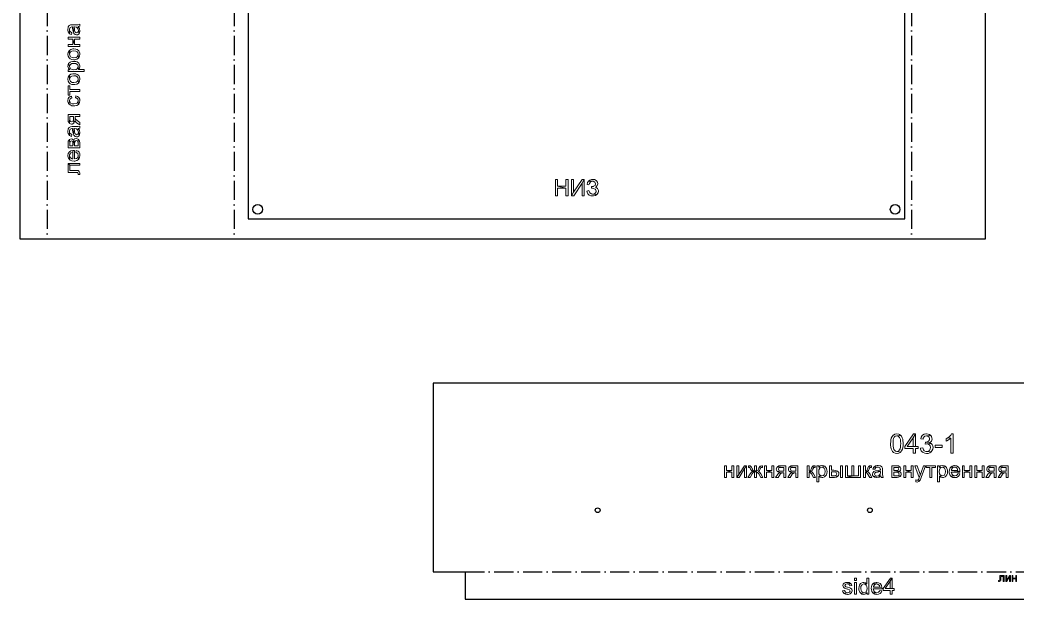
# Model space of a CAD drawing. Header units: millimetres. Extents: x -999 to 572, y 445 to 1201.
# Drawn here: x -999 to -376, y 445 to 807 of the extents above; entities that cross this region are included whole.
import ezdxf

# ---------------------------------------------------------------- set-up
doc = ezdxf.new("R2010")
doc.units = ezdxf.units.MM
doc.header["$MEASUREMENT"] = 0
doc.linetypes.add('ACAD_ISO10W100', pattern=[18, 12, -3, 0, -3])
doc.layers.add('Drawing', color=30, linetype='Continuous')

# ---------------------------------------------------------------- blocks, each defined once
blk = doc.blocks.new('Insert2')
at = {"color": 0}
for p, q in [((861.78, -17.64), (743.78, -17.64)), ((743.78, -17.64), (743.78, -37.64)), ((861.78, -441.64), (861.78, -17.64)), ((743.78, -37.64), (726.78, -37.64)), ((726.78, -37.64), (726.78, -541.64)), ((911.78, -441.64), (861.78, -441.64)), ((911.78, -561.64), (911.78, -441.64)), ((726.78, -541.64), (743.78, -541.64)), ((743.78, -541.64), (743.78, -561.64)), ((743.78, -561.64), (911.78, -561.64))]:
    blk.add_line(p, q, dxfattribs=at)

msp = doc.modelspace()

# ---------------------------------------------------------------- linework, layer by layer
at = {"color": 0}
msp.add_lwpolyline([(-396, 996), (-999, 996), (-999, 670), (-396, 670)], close=True, dxfattribs=at)
for centre, radius in [((-850.5, 688.5), 3), ((-452.5, 688.5), 3), ((-638.25, 500.5), 1.5), ((-638.25, 500.5), 1.5), ((-468.25, 500.5), 1.5), ((-468.25, 500.5), 1.5)]:
    msp.add_circle(centre, radius)
at = {"layer": 'Drawing', "linetype": 'ACAD_ISO10W100'}
for p, q in [((-982, 996), (-982, 670)), ((-865.25, 996), (-865.25, 670)), ((-442.25, 996), (-442.25, 670)), ((-721, 462), (-217, 462))]:
    msp.add_line(p, q, dxfattribs=at)
at = {"layer": 'Drawing'}
msp.add_lwpolyline([(-856.5, 682.5), (-446.5, 682.5), (-446.5, 982.5), (-856.5, 982.5)], close=True, dxfattribs=at)
at = {"layer": 'Drawing', "color": 30, "lineweight": 0}
for points in [[(-969.07, 800.97), (-969.07, 800.52), (-968.85, 799.34), (-968.77, 799.26), (-968.1, 798.23), (-968.03, 800.82), (-968.03, 801.12), (-967.66, 802.23), (-966.62, 802.53), (-966.25, 802.53), (-966.1, 801.78), (-965.88, 800.38), (-965.66, 799.26), (-965.29, 802.53), (-964.84, 802.53), (-964.84, 802.53), (-963.66, 802.38), (-962.77, 801.56), (-962.77, 801.49), (-962.55, 802.67), (-961.66, 802.9), (-961.66, 804.16), (-962.55, 803.86), (-963.14, 803.79), (-964.7, 803.79), (-966.33, 803.79), (-967.51, 803.71), (-968.33, 803.34), (-968.85, 802.45), (-968.92, 802.23)], [(-968.1, 798.23), (-968.03, 798.15), (-966.84, 797.71), (-966.7, 798.89), (-966.7, 798.89), (-967.73, 799.56), (-967.81, 799.56), (-968.03, 800.82)], [(-965.66, 799.26), (-965.29, 798.38), (-964.55, 797.71), (-963.58, 797.49), (-963.14, 797.56), (-962.1, 798.15), (-962.47, 800.3), (-962.77, 799.19), (-963.58, 798.82), (-964.18, 798.97), (-964.62, 799.49), (-964.84, 800.52), (-964.99, 801.49), (-965.29, 802.53)], [(-962.77, 801.49), (-962.47, 800.3), (-962.1, 798.15), (-961.73, 798.67), (-961.51, 800.01), (-961.51, 800.15), (-961.73, 801.34), (-961.88, 801.56), (-962.55, 802.67)], [(-968.92, 796.08), (-968.92, 794.82), (-965.88, 794.82), (-965.88, 791.41), (-964.92, 794.82), (-961.66, 794.82), (-961.66, 796.08)], [(-968.92, 791.41), (-968.92, 790.22), (-961.66, 790.22), (-961.66, 791.41), (-964.92, 791.41), (-964.92, 794.82), (-965.88, 791.41)], [(-969.07, 785.41), (-969.07, 785.33), (-968.85, 784.15), (-968.25, 783.11), (-967.73, 782.59), (-966.62, 782.15), (-965.29, 782), (-964.62, 782), (-963.44, 782.29), (-962.47, 782.89), (-962.55, 785.41), (-962.62, 784.81), (-963.21, 783.85), (-963.95, 783.41), (-965.29, 783.26), (-966.4, 783.33), (-967.36, 783.85), (-967.73, 784.22), (-968.03, 785.41), (-968.1, 787.78), (-968.25, 787.63), (-968.85, 786.59)], [(-968.1, 787.78), (-968.03, 785.41), (-968.03, 785.85), (-967.36, 786.89), (-966.62, 787.33), (-965.36, 787.48), (-964.18, 787.41), (-963.21, 786.89), (-962.84, 786.52), (-962.55, 785.41), (-962.47, 782.89), (-962.32, 783.11), (-961.73, 784.15), (-961.51, 785.41), (-961.58, 786), (-961.95, 787.11), (-962.25, 787.56), (-963.21, 788.37), (-964.03, 788.67), (-965.36, 788.74), (-965.96, 788.74), (-967.14, 788.44)], [(-969.07, 777.85), (-969.07, 777.85), (-968.77, 776.66), (-967.96, 775.77), (-967.73, 776.66), (-968.1, 777.77), (-968.62, 779.55), (-968.85, 779.11)], [(-968.62, 779.55), (-968.1, 777.77), (-968.1, 778.14), (-967.44, 779.11), (-966.7, 779.55), (-965.36, 779.7), (-964.18, 779.55), (-963.21, 779.11), (-962.92, 778.81), (-962.55, 777.7), (-962.4, 775.92), (-961.8, 776.66), (-961.51, 777.77), (-961.58, 778.22), (-961.95, 779.4), (-962.32, 779.85), (-963.36, 780.59), (-964.1, 780.81), (-965.36, 780.96), (-966.1, 780.89), (-967.29, 780.59), (-967.73, 780.37)], [(-969.07, 769.84), (-969.07, 769.84), (-968.85, 768.58), (-968.25, 767.55), (-967.73, 767.03), (-966.62, 766.58), (-965.29, 766.43), (-964.62, 766.51), (-963.44, 766.8), (-962.47, 767.4), (-962.55, 769.84), (-962.62, 769.32), (-963.21, 768.29), (-963.95, 767.92), (-965.29, 767.69), (-966.4, 767.84), (-967.36, 768.29), (-967.73, 768.73), (-968.03, 769.84), (-968.1, 772.29), (-968.25, 772.07), (-968.85, 771.1)], [(-968.92, 775.77), (-968.92, 774.66), (-958.91, 774.66), (-958.91, 775.92), (-962.4, 775.92), (-962.55, 777.7), (-962.55, 777.33), (-963.21, 776.36), (-963.88, 775.92), (-965.29, 775.77), (-966.4, 775.92), (-967.36, 776.36), (-967.73, 776.66), (-967.96, 775.77)], [(-968.1, 772.29), (-968.03, 769.84), (-968.03, 770.36), (-967.36, 771.32), (-966.62, 771.77), (-965.36, 771.99), (-964.18, 771.84), (-963.21, 771.32), (-962.84, 770.95), (-962.55, 769.84), (-962.47, 767.4), (-962.32, 767.55), (-961.73, 768.58), (-961.51, 769.84), (-961.58, 770.44), (-961.95, 771.62), (-962.25, 772.07), (-963.21, 772.81), (-964.03, 773.1), (-965.36, 773.25), (-965.96, 773.18), (-967.14, 772.88)], [(-968.92, 765.69), (-968.92, 759.84), (-967.88, 759.84), (-967.88, 762.14), (-961.66, 762.14), (-961.66, 763.39), (-967.88, 763.39), (-967.88, 765.69)], [(-969.07, 756.43), (-969.07, 755.84), (-968.62, 754.72), (-968.33, 754.28), (-968.1, 756.5), (-967.73, 757.54), (-967.66, 757.54), (-966.62, 758.13), (-966.77, 759.32), (-967.59, 759.1), (-968.47, 758.36), (-968.85, 757.69)], [(-968.33, 754.28), (-967.29, 753.54), (-966.55, 753.24), (-965.29, 753.17), (-964.62, 753.17), (-963.44, 753.46), (-962.47, 754.06), (-962.55, 756.43), (-962.55, 755.98), (-963.21, 754.95), (-963.95, 754.58), (-965.29, 754.43), (-966.47, 754.5), (-967.44, 754.95), (-967.73, 755.32), (-968.1, 756.5)], [(-964.32, 758.21), (-963.95, 758.21), (-962.99, 757.61), (-962.92, 757.54), (-962.55, 756.43), (-962.47, 754.06), (-962.32, 754.21), (-961.73, 755.17), (-961.51, 756.43), (-961.66, 757.39), (-962.25, 758.43), (-962.99, 759.02), (-964.18, 759.47)], [(-968.92, 747.76), (-968.92, 744.42), (-968.85, 743.46), (-968.33, 742.5), (-967.96, 742.12), (-967.88, 746.57), (-965.51, 746.57), (-965.51, 745.16), (-965.36, 742.35), (-965.07, 742.72), (-964.62, 743.9), (-964.55, 743.61), (-964.47, 746.57), (-961.66, 746.57), (-961.66, 747.76)], [(-967.96, 742.12), (-966.77, 741.83), (-966.47, 741.83), (-965.36, 742.35), (-965.51, 745.16), (-965.51, 744.57), (-965.81, 743.53), (-966.77, 743.09), (-967.59, 743.38), (-967.66, 743.53), (-967.88, 744.79), (-967.88, 746.57)], [(-964.55, 743.61), (-963.66, 742.64), (-961.66, 741.38), (-961.66, 742.87), (-963.29, 743.98), (-963.51, 744.13), (-964.32, 744.87), (-964.47, 745.83), (-964.47, 746.57)], [(-969.07, 737.38), (-969.07, 736.86), (-968.85, 735.75), (-968.77, 735.6), (-968.1, 734.64), (-968.03, 737.16), (-968.03, 737.53), (-967.66, 738.57), (-966.62, 738.94), (-966.25, 738.94), (-966.1, 738.12), (-965.88, 736.71), (-965.66, 735.6), (-965.29, 738.94), (-964.84, 738.94), (-964.84, 738.94), (-963.66, 738.72), (-962.77, 737.9), (-962.77, 737.83), (-962.55, 739.01), (-961.66, 739.23), (-961.66, 740.57), (-962.55, 740.27), (-963.14, 740.2), (-964.7, 740.2), (-966.33, 740.2), (-967.51, 740.12), (-968.33, 739.75), (-968.85, 738.86), (-968.92, 738.64)], [(-968.1, 734.64), (-968.03, 734.57), (-966.84, 734.12), (-966.7, 735.31), (-966.7, 735.31), (-967.73, 735.9), (-967.81, 735.97), (-968.03, 737.16)], [(-965.66, 735.6), (-965.29, 734.79), (-964.55, 734.12), (-963.58, 733.9), (-963.14, 733.9), (-962.1, 734.49), (-962.47, 736.64), (-962.77, 735.53), (-963.58, 735.16), (-964.18, 735.38), (-964.62, 735.83), (-964.84, 736.94), (-964.99, 737.9), (-965.29, 738.94)], [(-962.77, 737.83), (-962.47, 736.64), (-962.1, 734.49), (-961.73, 735.08), (-961.51, 736.34), (-961.51, 736.49), (-961.73, 737.68), (-961.88, 737.97), (-962.55, 739.01)], [(-968.92, 729.75), (-968.92, 726.86), (-961.66, 726.86), (-961.66, 730.12), (-961.73, 731.08), (-962.18, 732.12), (-962.55, 732.42), (-962.69, 728.12), (-964.84, 728.12), (-964.84, 729.6), (-965.44, 731.68), (-965.88, 728.12), (-967.88, 728.12), (-967.88, 729.45), (-968.1, 732.12), (-968.77, 731.3), (-968.85, 731.01)], [(-968.1, 732.12), (-967.88, 729.45), (-967.88, 729.67), (-967.66, 730.86), (-966.84, 731.23), (-966.25, 731.01), (-965.96, 730.49), (-965.88, 729.45), (-965.88, 728.12), (-965.44, 731.68), (-966.1, 732.27), (-966.99, 732.49)], [(-965.44, 731.68), (-964.84, 729.6), (-964.77, 730.79), (-964.4, 731.38), (-963.73, 731.6), (-962.92, 731.16), (-962.84, 731.01), (-962.69, 729.75), (-962.69, 728.12), (-962.55, 732.42), (-963.73, 732.86), (-964.84, 732.49)], [(-969.07, 722.11), (-969.07, 721.74), (-968.77, 720.56), (-968.1, 719.67), (-968.1, 722.11), (-968.03, 722.63), (-967.36, 723.6), (-967.22, 723.75), (-965.96, 724.04), (-965.96, 720.04), (-965.96, 725.38), (-967.14, 725.08), (-968.1, 724.49), (-968.25, 724.34), (-968.85, 723.3)], [(-968.1, 719.67), (-967.66, 719.3), (-966.55, 718.85), (-965.21, 718.71), (-964.62, 718.71), (-963.44, 719), (-962.47, 719.6), (-962.55, 722.19), (-962.55, 721.67), (-963.14, 720.63), (-963.73, 720.26), (-964.99, 719.97), (-964.99, 725.38), (-965.29, 725.38), (-965.96, 725.38), (-965.96, 720.04), (-966.47, 720.11), (-967.51, 720.71), (-967.73, 720.93), (-968.1, 722.11)], [(-964.03, 724.04), (-963.88, 723.97), (-962.84, 723.3), (-962.55, 722.19), (-962.47, 719.6), (-962.25, 719.89), (-961.73, 720.85), (-961.51, 722.11), (-961.66, 723.15), (-962.1, 724.19), (-962.69, 724.78), (-963.88, 725.3)], [(-968.92, 717.22), (-968.92, 711.59), (-964.18, 711.59), (-963.06, 711.52), (-962.77, 711.29), (-962.69, 710.7), (-962.69, 710.18), (-961.66, 710.18), (-961.66, 711.22), (-961.95, 712.26), (-962.62, 712.7), (-962.92, 712.7), (-964.32, 712.78), (-967.88, 712.78), (-967.88, 716.04)], [(-968.92, 717.22), (-967.88, 716.04), (-961.66, 716.04), (-961.66, 717.22)], [(-663.3, 707.06), (-664.59, 707.06), (-664.59, 697.04), (-663.3, 697.04), (-663.3, 701.78), (-658.09, 701.78), (-663.3, 702.93)], [(-656.73, 707.06), (-658.09, 707.06), (-658.09, 702.93), (-663.3, 702.93), (-658.09, 701.78), (-658.09, 697.04), (-656.73, 697.04)], [(-653.35, 707.06), (-654.57, 707.06), (-654.57, 697.04), (-653.35, 699.14)], [(-646.72, 707.06), (-648, 707.06), (-653.35, 699.14), (-654.57, 697.04), (-653.21, 697.04), (-647.87, 704.96)], [(-646.72, 707.06), (-647.87, 704.96), (-647.87, 697.04), (-646.72, 697.04)], [(-644.01, 706.18), (-644.55, 705.23), (-644.89, 704.01), (-643.67, 703.74), (-643.4, 704.69), (-643.4, 704.76), (-642.72, 705.7), (-642.59, 705.77), (-641.37, 706.04)], [(-641.37, 707.19), (-642.18, 707.12), (-643.2, 706.79), (-644.01, 706.18), (-641.37, 706.04), (-641.1, 706.04), (-640.01, 705.57), (-639.95, 705.5), (-639.54, 704.42), (-639.88, 703.47), (-640.76, 702.93), (-640.89, 702.86), (-642.11, 702.79), (-642.11, 701.64), (-641.5, 701.64), (-640.83, 701.57), (-639.74, 701.17), (-639.54, 700.96), (-639.13, 699.81), (-639.13, 699.54), (-639.74, 698.53), (-640.15, 698.26), (-641.37, 697.99), (-638.66, 697.78), (-637.98, 698.73), (-637.71, 699.88), (-637.78, 700.36), (-638.25, 701.44), (-638.46, 701.71), (-639.54, 702.32), (-639.27, 702.52), (-638.46, 703.4), (-638.19, 704.48), (-638.39, 705.43), (-639.07, 706.38), (-639.13, 706.45), (-640.15, 707.06)], [(-643.81, 700.22), (-645.09, 699.88), (-644.89, 699.27), (-644.28, 698.19), (-643.53, 697.44), (-642.52, 697.04), (-641.37, 696.9), (-640.89, 696.9), (-639.68, 697.17), (-638.73, 697.72), (-638.66, 697.78), (-641.37, 697.99), (-642.05, 698.12), (-643.06, 698.73), (-643.33, 699.14)], [(-451.41, 548.21), (-451.53, 548.21), (-452.66, 548.01), (-453.59, 547.51), (-453.71, 547.39), (-454.39, 546.58), (-454.89, 545.51), (-454.91, 545.44), (-455.14, 544.49), (-455.27, 543.37), (-455.34, 542.08), (-455.32, 541.26), (-455.18, 539.97), (-454.96, 538.85), (-454.62, 537.95), (-454.14, 537.2), (-453.5, 536.58), (-452.55, 536.11), (-451.41, 535.95), (-451.3, 535.95), (-450.16, 536.15), (-449.23, 536.67), (-449.12, 536.76), (-451.41, 537.15), (-452.3, 537.38), (-453.12, 538.15), (-453.34, 538.54), (-453.59, 539.4), (-453.78, 540.58), (-453.82, 542.08), (-453.8, 543.15), (-453.66, 544.42), (-453.41, 545.39), (-453.05, 546.12), (-452.46, 546.71), (-451.44, 546.98), (-448.87, 547.14), (-449.73, 547.82), (-450.28, 548.05)], [(-439.83, 548.17), (-441.03, 548.17), (-446.51, 540.38), (-446.51, 539.04), (-441.28, 539.04), (-441.28, 536.15), (-439.83, 536.15), (-439.83, 539.04), (-438.2, 539.04), (-438.2, 540.38), (-439.83, 540.38), (-445.05, 540.38), (-441.28, 545.78)], [(-439.83, 548.17), (-441.28, 545.78), (-441.28, 540.38), (-445.05, 540.38), (-439.83, 540.38)], [(-432.93, 548.21), (-433.31, 548.19), (-434.4, 547.94), (-435.31, 547.39), (-435.61, 547.12), (-436.2, 546.21), (-436.54, 545.1), (-435.06, 544.83), (-434.88, 545.58), (-434.33, 546.46), (-433.97, 546.71), (-432.9, 546.98), (-430.22, 547.12), (-431.13, 547.78), (-431.81, 548.05)], [(-416.26, 548.21), (-417.21, 548.21), (-417.66, 547.48), (-418.51, 546.6), (-418.76, 546.39), (-419.64, 545.76), (-417.73, 545.55), (-417.73, 536.15), (-416.26, 536.15)], [(-448.87, 547.14), (-451.44, 546.98), (-450.55, 546.76), (-449.71, 546.01), (-449.51, 545.62), (-449.23, 544.74), (-449.07, 543.56), (-449.03, 542.08), (-449.05, 541.15), (-449.17, 539.83), (-449.39, 538.83), (-449.71, 538.15), (-450.44, 537.45), (-451.41, 537.15), (-449.12, 536.76), (-448.44, 537.58), (-447.94, 538.67), (-447.94, 538.7), (-447.69, 539.65), (-447.55, 540.78), (-447.51, 542.08), (-447.53, 542.78), (-447.6, 543.96), (-447.78, 544.92), (-448.05, 545.74), (-448.53, 546.69)], [(-433.63, 543.12), (-433.79, 541.83), (-432.75, 541.99), (-430.02, 542.22), (-431.06, 542.65), (-430.61, 542.92), (-433.38, 543.12)], [(-430.22, 547.12), (-432.9, 546.98), (-432.43, 546.94), (-431.5, 546.46), (-431.25, 546.17), (-430.93, 545.12), (-431.04, 544.42), (-431.7, 543.6), (-432.27, 543.31), (-433.38, 543.12), (-430.61, 542.92), (-429.84, 543.67), (-429.66, 544.01), (-429.43, 545.08), (-429.47, 545.58), (-429.86, 546.62)], [(-430.02, 542.22), (-432.75, 541.99), (-431.97, 541.9), (-431.06, 541.35), (-430.63, 540.76), (-430.41, 539.67), (-430.54, 538.81), (-431.11, 537.88), (-431.79, 537.4), (-432.86, 537.15), (-429.97, 537.04), (-429.47, 537.63), (-429, 538.6), (-428.84, 539.69), (-428.95, 540.69), (-429.43, 541.65)], [(-419.64, 545.76), (-420.66, 545.19), (-420.66, 543.76), (-420.16, 543.96), (-419.12, 544.53), (-418.57, 544.87), (-417.73, 545.55)], [(-435.22, 539.51), (-436.7, 539.33), (-436.58, 538.74), (-436.2, 537.72), (-435.49, 536.88), (-435.02, 536.51), (-434.02, 536.08), (-432.88, 535.95), (-431.88, 536.04), (-430.86, 536.4), (-429.97, 537.04), (-432.86, 537.15), (-433.38, 537.22), (-434.36, 537.72), (-434.83, 538.35)], [(-427.54, 539.76), (-427.54, 541.24), (-423.02, 541.24), (-423.02, 539.76), (-427.54, 539.76)], [(-557.73, 528.31), (-558.96, 528.31), (-558.96, 521.03), (-557.73, 521.03), (-557.73, 524.26), (-554.37, 524.26), (-557.73, 525.26)], [(-553.14, 528.31), (-554.37, 528.31), (-554.37, 525.26), (-557.73, 525.26), (-554.37, 524.26), (-554.37, 521.03), (-553.14, 521.03)], [(-550.05, 528.31), (-551.27, 528.31), (-551.27, 521.03), (-550.05, 522.76)], [(-545.32, 528.31), (-546.64, 528.31), (-550.05, 522.76), (-551.27, 521.03), (-549.96, 521.03), (-546.55, 526.53)], [(-545.32, 528.31), (-546.55, 526.53), (-546.55, 521.03), (-545.32, 521.03)], [(-541.54, 524.76), (-542.27, 524.31), (-543.09, 523.31), (-544.41, 521.03), (-543.09, 521.03), (-541.77, 523.31), (-541.04, 524.17), (-540.36, 524.4), (-539.09, 524.4)], [(-544, 528.31), (-544.14, 528.31), (-544.14, 527.26), (-543.77, 527.26), (-542.45, 527.85), (-542.95, 528.22)], [(-542.45, 527.85), (-543.77, 527.26), (-543.27, 527.17), (-542.95, 526.72), (-542.73, 526.22), (-542.27, 525.31), (-541.54, 524.76), (-540.36, 525.17), (-541.18, 525.4), (-541.27, 525.53), (-541.86, 526.72), (-541.95, 526.85)], [(-537, 527.81), (-537.59, 526.72), (-537.77, 526.26), (-538.27, 525.4), (-539.09, 525.17), (-540.36, 525.17), (-541.54, 524.76), (-539.09, 524.4), (-538.36, 524.17), (-537.68, 523.31), (-536.36, 521.03), (-535, 521.03), (-536.36, 523.31), (-537.09, 524.26), (-537.91, 524.76), (-537.18, 525.26), (-536.68, 526.26), (-536.27, 527.12), (-535.63, 527.26)], [(-539.09, 528.31), (-540.36, 528.31), (-540.36, 525.17), (-539.09, 525.17)], [(-539.09, 524.4), (-540.36, 524.4), (-540.36, 521.03), (-539.09, 521.03)], [(-535.27, 528.31), (-535.73, 528.31), (-536.82, 527.99), (-537, 527.81), (-535.63, 527.26), (-535.27, 527.26)], [(-532.91, 528.31), (-534.13, 528.31), (-534.13, 521.03), (-532.91, 521.03), (-532.91, 524.26), (-529.5, 524.26), (-532.91, 525.26)], [(-528.27, 528.31), (-529.5, 528.31), (-529.5, 525.26), (-532.91, 525.26), (-529.5, 524.26), (-529.5, 521.03), (-528.27, 521.03)], [(-524.95, 523.85), (-525.81, 522.99), (-527.13, 521.03), (-525.63, 521.03), (-524.54, 522.62), (-524.31, 522.94), (-523.63, 523.71), (-522.63, 523.85), (-521.95, 523.85)], [(-526, 527.72), (-526.36, 527.26), (-526.68, 526.17), (-526.63, 525.81), (-526.18, 524.76), (-523.31, 524.9), (-524, 524.9), (-524.95, 525.17), (-525.4, 526.12), (-525.09, 526.94), (-524.9, 527.08), (-523.68, 527.26), (-521.95, 527.26)], [(-520.72, 528.31), (-524.09, 528.31), (-525.09, 528.17), (-526, 527.72), (-521.95, 527.26), (-521.95, 524.9), (-523.31, 524.9), (-526.18, 524.76), (-525.72, 524.4), (-524.59, 523.99), (-524.95, 523.85), (-521.95, 523.85), (-521.95, 521.03), (-520.72, 521.03)], [(-517.4, 523.85), (-518.27, 522.99), (-519.59, 521.03), (-518.04, 521.03), (-516.99, 522.62), (-516.77, 522.94), (-516.04, 523.71), (-515.08, 523.85), (-514.4, 523.85)], [(-518.45, 527.72), (-518.81, 527.26), (-519.13, 526.17), (-519.09, 525.81), (-518.59, 524.76), (-515.72, 524.9), (-516.4, 524.9), (-517.4, 525.17), (-517.86, 526.12), (-517.54, 526.94), (-517.36, 527.08), (-516.13, 527.26), (-514.4, 527.26)], [(-513.17, 528.31), (-516.54, 528.31), (-517.49, 528.17), (-518.45, 527.72), (-514.4, 527.26), (-514.4, 524.9), (-515.72, 524.9), (-518.59, 524.76), (-518.18, 524.4), (-517.04, 523.99), (-517.4, 523.85), (-514.4, 523.85), (-514.4, 521.03), (-513.17, 521.03)], [(-506.22, 528.31), (-507.45, 528.31), (-507.45, 521.03), (-506.22, 521.03), (-506.22, 524.4), (-505.04, 524.76), (-506.22, 525.17)], [(-504.13, 527.76), (-504.67, 526.72), (-504.85, 526.26), (-505.4, 525.4), (-506.22, 525.17), (-505.04, 524.76), (-504.31, 525.26), (-503.81, 526.26), (-503.35, 527.12), (-502.72, 527.26)], [(-505.04, 524.76), (-506.22, 524.4), (-505.49, 524.17), (-504.76, 523.31), (-503.49, 521.03), (-502.13, 521.03), (-503.49, 523.31), (-504.22, 524.26)], [(-502.4, 528.31), (-502.63, 528.31), (-503.58, 528.22), (-504.08, 527.81), (-504.13, 527.76), (-502.72, 527.26), (-502.4, 527.26)], [(-500.22, 528.31), (-501.31, 528.31), (-501.31, 518.26), (-500.08, 518.26), (-500.08, 521.81), (-498.26, 521.9), (-498.72, 521.94), (-499.63, 522.58), (-500.04, 523.35), (-500.22, 524.62), (-500.04, 525.85), (-499.58, 526.76), (-499.22, 527.12), (-500.22, 527.35)], [(-498.08, 528.44), (-498.22, 528.44), (-499.31, 528.17), (-499.35, 528.17), (-500.22, 527.35), (-499.22, 527.12), (-498.22, 527.49), (-496.44, 527.99), (-496.94, 528.26)], [(-496.44, 527.99), (-498.22, 527.49), (-497.76, 527.44), (-496.85, 526.81), (-496.44, 525.99), (-496.26, 524.71), (-496.44, 523.49), (-496.85, 522.58), (-497.22, 522.21), (-498.26, 521.9), (-500.08, 521.81), (-499.26, 521.12), (-498.17, 520.9), (-497.67, 520.94), (-496.58, 521.35), (-496.08, 521.76), (-495.44, 522.71), (-495.17, 523.53), (-495.03, 524.71), (-495.08, 525.53), (-495.4, 526.62), (-495.67, 527.17)], [(-492.31, 528.31), (-493.53, 528.31), (-493.53, 521.03), (-490.44, 521.03), (-490.4, 521.03), (-489.12, 521.21), (-488.26, 521.71), (-492.31, 522.03), (-492.31, 524.44), (-490.85, 524.44), (-488.4, 524.85), (-488.49, 524.94), (-489.49, 525.35), (-490.76, 525.44), (-492.31, 525.44)], [(-488.4, 524.85), (-490.85, 524.44), (-490.12, 524.4), (-489.22, 524.08), (-488.85, 523.21), (-489.35, 522.35), (-489.72, 522.17), (-490.99, 522.03), (-492.31, 522.03), (-488.26, 521.71), (-487.85, 522.17), (-487.58, 523.26), (-487.71, 524.03)], [(-485.44, 528.31), (-486.67, 528.31), (-486.67, 521.03), (-485.44, 521.03)], [(-482.26, 528.31), (-483.49, 528.31), (-483.49, 521.03), (-478.21, 522.08), (-482.26, 522.08)], [(-474.21, 528.31), (-475.44, 528.31), (-475.44, 522.08), (-478.21, 522.08), (-483.49, 521.03), (-474.21, 521.03)], [(-478.21, 528.31), (-479.44, 528.31), (-479.44, 522.08), (-482.26, 522.08), (-478.21, 522.08)], [(-471.07, 528.31), (-472.3, 528.31), (-472.3, 521.03), (-471.07, 521.03), (-471.07, 524.4), (-469.89, 524.76), (-471.07, 525.17)], [(-469.03, 527.76), (-469.57, 526.72), (-469.76, 526.26), (-470.26, 525.4), (-471.07, 525.17), (-469.89, 524.76), (-469.21, 525.26), (-468.67, 526.26), (-468.26, 527.12), (-467.62, 527.26)], [(-469.89, 524.76), (-471.07, 524.4), (-470.39, 524.17), (-469.67, 523.31), (-468.35, 521.03), (-467.03, 521.03), (-468.35, 523.31), (-469.07, 524.26)], [(-467.3, 528.31), (-467.53, 528.31), (-468.48, 528.22), (-468.98, 527.81), (-469.03, 527.76), (-467.62, 527.26), (-467.3, 527.26)], [(-464.85, 525.03), (-465.76, 524.62), (-466.39, 523.94), (-466.62, 522.94), (-466.57, 522.4), (-465.98, 521.49), (-463.85, 521.85), (-463.85, 521.85), (-464.94, 522.17), (-465.3, 522.99), (-465.12, 523.58), (-464.66, 523.99), (-463.57, 524.21), (-462.57, 524.4), (-461.57, 524.67)], [(-465.89, 527.49), (-465.98, 527.31), (-466.39, 526.22), (-465.21, 526.08), (-465.16, 526.22), (-464.57, 527.12), (-464.48, 527.22), (-463.3, 527.44)], [(-463.16, 528.44), (-463.71, 528.44), (-464.8, 528.22), (-464.98, 528.12), (-465.89, 527.49), (-463.3, 527.44), (-462.94, 527.4), (-461.94, 527.03), (-461.94, 527.03), (-461.57, 525.94), (-461.57, 525.62), (-462.44, 525.44), (-463.75, 525.22), (-464.85, 525.03), (-461.57, 524.67), (-461.57, 524.21), (-461.57, 524.12), (-461.8, 522.99), (-461.8, 522.99), (-462.57, 522.17), (-462.71, 522.08), (-461.48, 521.94), (-461.25, 521.03), (-459.94, 521.03), (-460.25, 521.9), (-460.3, 522.58), (-460.35, 524.08), (-460.35, 525.72), (-460.39, 526.85), (-460.8, 527.67), (-461.62, 528.22), (-461.94, 528.31)], [(-451.71, 528.31), (-454.57, 528.31), (-454.57, 521.03), (-451.3, 521.03), (-450.3, 521.12), (-449.34, 521.53), (-448.93, 521.94), (-453.34, 522.03), (-453.34, 524.21), (-451.84, 524.21), (-449.8, 524.81), (-453.34, 525.26), (-453.34, 527.26), (-451.98, 527.26), (-449.3, 527.49), (-450.16, 528.12), (-450.48, 528.22)], [(-449.3, 527.49), (-451.98, 527.26), (-451.62, 527.26), (-450.57, 527.03), (-450.21, 526.26), (-450.43, 525.67), (-450.93, 525.31), (-452.03, 525.26), (-453.34, 525.26), (-449.8, 524.81), (-449.16, 525.49), (-448.93, 526.35), (-448.93, 526.4)], [(-449.8, 524.81), (-451.84, 524.21), (-450.66, 524.17), (-450.12, 523.76), (-449.89, 523.12), (-450.3, 522.31), (-450.48, 522.21), (-451.71, 522.03), (-453.34, 522.03), (-448.93, 521.94), (-448.62, 523.08), (-448.62, 523.08), (-448.93, 524.17)], [(-445.89, 528.31), (-447.11, 528.31), (-447.11, 521.03), (-445.89, 521.03), (-445.89, 524.26), (-442.52, 524.26), (-445.89, 525.26)], [(-441.3, 528.31), (-442.52, 528.31), (-442.52, 525.26), (-445.89, 525.26), (-442.52, 524.26), (-442.52, 521.03), (-441.3, 521.03)], [(-438.79, 528.31), (-440.11, 528.31), (-437.39, 521.03), (-436.79, 522.4), (-436.93, 522.99), (-437.29, 524.08)], [(-433.48, 528.31), (-434.7, 528.31), (-436.25, 524.08), (-436.43, 523.53), (-436.79, 522.4), (-437.39, 521.03), (-437.48, 520.71), (-437.89, 519.8), (-438.25, 519.44), (-438.93, 519.3), (-436.93, 519.26), (-436.75, 519.67), (-436.25, 520.94)], [(-427.25, 528.31), (-433.11, 528.31), (-433.11, 527.26), (-430.79, 527.26), (-430.79, 521.03), (-429.57, 521.03), (-429.57, 527.26), (-427.25, 527.26)], [(-424.93, 528.31), (-426.06, 528.31), (-426.06, 518.26), (-424.84, 518.26), (-424.84, 521.81), (-423.02, 521.9), (-423.43, 521.94), (-424.38, 522.58), (-424.79, 523.35), (-424.93, 524.62), (-424.79, 525.85), (-424.34, 526.76), (-423.97, 527.12), (-424.93, 527.35)], [(-422.84, 528.44), (-422.93, 528.44), (-424.06, 528.17), (-424.11, 528.17), (-424.93, 527.35), (-423.97, 527.12), (-422.97, 527.49), (-421.2, 527.99), (-421.7, 528.26)], [(-421.2, 527.99), (-422.97, 527.49), (-422.52, 527.44), (-421.61, 526.81), (-421.2, 525.99), (-421.02, 524.71), (-421.15, 523.49), (-421.61, 522.58), (-421.97, 522.21), (-423.02, 521.9), (-424.84, 521.81), (-424.02, 521.12), (-422.93, 520.9), (-422.38, 520.94), (-421.34, 521.35), (-420.84, 521.76), (-420.15, 522.71), (-419.88, 523.53), (-419.79, 524.71), (-419.84, 525.53), (-420.15, 526.62), (-420.43, 527.17)], [(-417.74, 527.44), (-418.15, 526.9), (-418.56, 525.85), (-418.7, 524.62), (-418.65, 523.85), (-418.34, 522.71), (-417.74, 521.85), (-415.24, 521.9), (-415.79, 521.94), (-416.74, 522.53), (-417.15, 523.17), (-417.43, 524.35), (-412.02, 524.35), (-412.02, 524.67), (-417.38, 525.35), (-417.29, 525.94), (-416.74, 526.9), (-416.38, 527.12), (-415.29, 527.44)], [(-415.34, 528.44), (-415.79, 528.44), (-416.88, 528.12), (-417.74, 527.44), (-415.29, 527.44), (-414.7, 527.35), (-413.79, 526.72), (-413.65, 526.53), (-413.33, 525.35), (-417.38, 525.35), (-412.02, 524.67), (-412.06, 525.49), (-412.38, 526.58), (-412.93, 527.44), (-413.2, 527.72), (-414.15, 528.26)], [(-413.33, 523.4), (-413.43, 523.12), (-414.11, 522.26), (-414.15, 522.21), (-415.24, 521.9), (-417.74, 521.85), (-417.43, 521.53), (-416.43, 521.03), (-415.24, 520.9), (-414.15, 521.03), (-413.2, 521.49), (-412.56, 522.17), (-412.06, 523.21)], [(-409.29, 528.31), (-410.52, 528.31), (-410.52, 521.03), (-409.29, 521.03), (-409.29, 524.26), (-405.88, 524.26), (-409.29, 525.26)], [(-404.65, 528.31), (-405.88, 528.31), (-405.88, 525.26), (-409.29, 525.26), (-405.88, 524.26), (-405.88, 521.03), (-404.65, 521.03)], [(-401.56, 528.31), (-402.79, 528.31), (-402.79, 521.03), (-401.56, 521.03), (-401.56, 524.26), (-398.19, 524.26), (-401.56, 525.26)], [(-396.97, 528.31), (-398.19, 528.31), (-398.19, 525.26), (-401.56, 525.26), (-398.19, 524.26), (-398.19, 521.03), (-396.97, 521.03)], [(-393.65, 523.85), (-394.51, 522.99), (-395.83, 521.03), (-394.28, 521.03), (-393.24, 522.62), (-393.01, 522.94), (-392.28, 523.71), (-391.33, 523.85), (-390.65, 523.85)], [(-394.69, 527.72), (-395.06, 527.26), (-395.33, 526.17), (-395.33, 525.81), (-394.83, 524.76), (-391.97, 524.9), (-392.65, 524.9), (-393.65, 525.17), (-394.1, 526.12), (-393.78, 526.94), (-393.6, 527.08), (-392.38, 527.26), (-390.65, 527.26)], [(-389.42, 528.31), (-392.74, 528.31), (-393.74, 528.17), (-394.69, 527.72), (-390.65, 527.26), (-390.65, 524.9), (-391.97, 524.9), (-394.83, 524.76), (-394.42, 524.4), (-393.28, 523.99), (-393.65, 523.85), (-390.65, 523.85), (-390.65, 521.03), (-389.42, 521.03)], [(-386.06, 523.85), (-386.92, 522.99), (-388.24, 521.03), (-386.74, 521.03), (-385.65, 522.62), (-385.46, 522.94), (-384.74, 523.71), (-383.78, 523.85), (-383.06, 523.85)], [(-387.1, 527.72), (-387.51, 527.26), (-387.78, 526.17), (-387.74, 525.81), (-387.28, 524.76), (-384.42, 524.9), (-385.1, 524.9), (-386.06, 525.17), (-386.56, 526.12), (-386.24, 526.94), (-386.06, 527.08), (-384.83, 527.26), (-383.06, 527.26)], [(-381.83, 528.31), (-385.19, 528.31), (-386.19, 528.17), (-387.1, 527.72), (-383.06, 527.26), (-383.06, 524.9), (-384.42, 524.9), (-387.28, 524.76), (-386.87, 524.4), (-385.74, 523.99), (-386.06, 523.85), (-383.06, 523.85), (-383.06, 521.03), (-381.83, 521.03)], [(-462.71, 522.08), (-463.85, 521.85), (-465.98, 521.49), (-465.35, 521.08), (-464.16, 520.9), (-463.94, 520.9), (-462.8, 521.12), (-462.48, 521.26), (-461.48, 521.94)], [(-439.61, 519.4), (-439.48, 518.26), (-438.7, 518.12), (-437.7, 518.4), (-437.66, 518.4), (-436.93, 519.26), (-438.93, 519.3)], [(-482.42, 455.44), (-483.51, 455.31), (-484.25, 454.97), (-484.86, 454.29), (-485.13, 453.41), (-484.79, 452.39), (-484.05, 451.72), (-483.51, 451.51), (-482.15, 451.11), (-482.02, 451.11), (-480.93, 450.7), (-480.53, 450.03), (-480.93, 449.28), (-481, 449.21), (-482.22, 448.87), (-484.39, 448.47), (-483.51, 448.06), (-482.22, 447.86), (-481.88, 447.93), (-480.66, 448.2), (-480.53, 448.27), (-479.65, 449.01), (-479.65, 449.01), (-479.31, 450.16), (-479.58, 451.24), (-480.39, 451.85), (-480.87, 452.06), (-482.22, 452.46), (-483.3, 452.73), (-483.78, 453.07), (-483.91, 453.55), (-483.57, 454.15), (-483.51, 454.22), (-482.36, 454.43), (-479.99, 454.56), (-480.93, 455.24), (-481.21, 455.31)], [(-479.99, 454.56), (-482.36, 454.43), (-481.21, 454.15), (-480.73, 453.27), (-479.58, 453.41)], [(-476.6, 458.08), (-477.82, 458.08), (-477.82, 456.66), (-476.6, 456.66)], [(-476.6, 455.31), (-477.82, 455.31), (-477.82, 448.06), (-476.6, 448.06)], [(-472.13, 455.44), (-472.61, 455.44), (-473.76, 454.97), (-474.17, 454.7), (-474.84, 453.61), (-475.05, 452.94), (-475.18, 451.65), (-475.11, 450.84), (-474.77, 449.69), (-474.5, 449.21), (-473.62, 448.4), (-471.93, 448.87), (-472.34, 448.94), (-473.35, 449.62), (-473.76, 450.36), (-473.89, 451.65), (-473.83, 452.8), (-473.35, 453.75), (-473.08, 454.09), (-472, 454.43), (-470.1, 454.49), (-470.92, 455.17)], [(-468.89, 458.08), (-470.1, 458.08), (-470.1, 454.49), (-472, 454.43), (-471.59, 454.43), (-470.58, 453.75), (-470.17, 452.94), (-470.04, 451.58), (-470.1, 450.57), (-470.58, 449.55), (-470.85, 449.28), (-470.04, 448.94), (-470.04, 448.06), (-468.89, 448.06)], [(-464.01, 455.44), (-464.35, 455.44), (-465.5, 455.17), (-466.45, 454.43), (-464.01, 454.43), (-463.4, 454.36), (-462.45, 453.75), (-462.32, 453.55), (-461.98, 452.39), (-466.04, 452.39), (-460.76, 452.33), (-461.03, 453.55), (-461.64, 454.49), (-461.78, 454.63), (-462.79, 455.24)], [(-454.4, 458.08), (-455.41, 458.08), (-459.95, 451.58), (-459.95, 450.43), (-455.62, 450.43), (-455.62, 448.06), (-454.4, 448.06), (-454.4, 450.43), (-453.05, 450.43), (-453.05, 451.58), (-454.4, 451.58), (-458.73, 451.58), (-455.62, 456.12)], [(-454.4, 458.08), (-455.62, 456.12), (-455.62, 451.58), (-458.73, 451.58), (-454.4, 451.58)], [(-384.35, 459.69), (-387.19, 459.69), (-387.19, 457.26), (-387.24, 456.7), (-387.33, 456.61), (-387.61, 456.56), (-387.89, 456.56), (-387.89, 456.05), (-387.38, 456), (-386.86, 456.19), (-386.63, 456.52), (-386.58, 456.66), (-386.58, 457.36), (-386.58, 459.17), (-384.95, 459.17)], [(-384.35, 459.69), (-384.95, 459.17), (-384.95, 456.05), (-384.35, 456.05)], [(-382.81, 459.69), (-383.41, 459.69), (-383.41, 456.05), (-382.81, 456.89)], [(-380.43, 459.69), (-381.08, 459.69), (-382.81, 456.89), (-383.41, 456.05), (-382.76, 456.05), (-381.04, 458.8)], [(-380.43, 459.69), (-381.04, 458.8), (-381.04, 456.05), (-380.43, 456.05)], [(-378.89, 459.69), (-379.5, 459.69), (-379.5, 456.05), (-378.89, 456.05), (-378.89, 457.64), (-377.21, 457.64), (-378.89, 458.15)], [(-376.61, 459.69), (-377.21, 459.69), (-377.21, 458.15), (-378.89, 458.15), (-377.21, 457.64), (-377.21, 456.05), (-376.61, 456.05)], [(-484.12, 450.43), (-485.33, 450.23), (-485.06, 449.42), (-484.39, 448.47), (-482.22, 448.87), (-482.42, 448.87), (-483.51, 449.28), (-483.57, 449.35)], [(-470.85, 449.28), (-471.93, 448.87), (-473.62, 448.4), (-473.22, 448.13), (-472.07, 447.86), (-472, 447.86), (-470.85, 448.2), (-470.04, 448.94)], [(-466.45, 454.43), (-466.79, 454.02), (-467.26, 452.94), (-467.4, 451.65), (-467.33, 450.97), (-467.06, 449.82), (-466.45, 448.87), (-463.94, 448.87), (-464.42, 448.94), (-465.43, 449.55), (-465.84, 450.09), (-466.11, 451.38), (-460.69, 451.38), (-460.69, 451.72), (-460.76, 452.33), (-466.04, 452.39), (-465.97, 452.87), (-465.37, 453.88), (-465.09, 454.09), (-464.01, 454.43)], [(-461.98, 450.36), (-462.05, 450.23), (-462.79, 449.28), (-462.79, 449.28), (-463.94, 448.87), (-466.45, 448.87), (-466.18, 448.6), (-465.16, 448.06), (-463.94, 447.86), (-462.86, 447.99), (-461.85, 448.54), (-461.24, 449.08), (-460.76, 450.23)]]:
    msp.add_lwpolyline(points, close=True, dxfattribs=at)

# ---------------------------------------------------------------- block references
at = {"rotation": 90}
msp.add_blockref('Insert2', (-758.64, -281.78), dxfattribs=at)
msp.add_blockref('Insert2', (-758.64, -281.78), dxfattribs=at)

doc.saveas('drawing.dxf')
